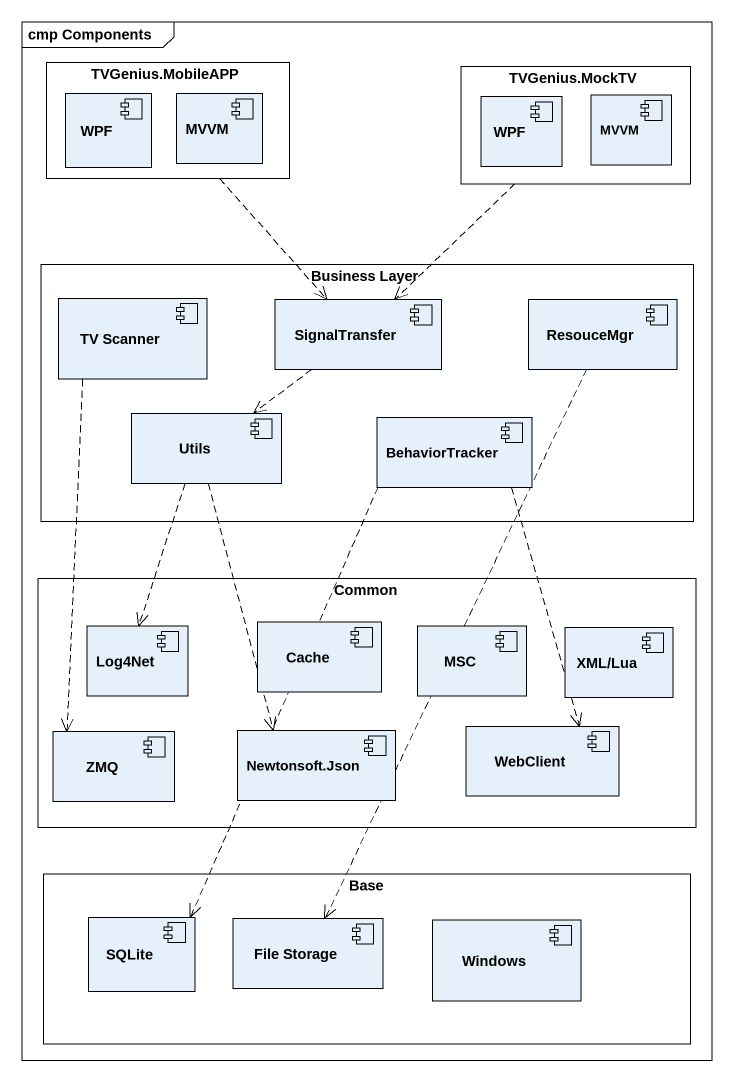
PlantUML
@startuml
mainframe cmp Components
rectangle "TVGenius.MobileAPP" as TVGenius_MobileAPP {
  component WPF
  component MVVM
}
rectangle "TVGenius.MockTV" as TVGenius_MockTV {
  component "WPF" as WPF_2
  component "MVVM" as MVVM_2
}
rectangle "Business Layer" as Business_Layer {
  component "TV Scanner" as TV_Scanner
  component SignalTransfer
  component ResouceMgr
  component Utils
  component BehaviorTracker
}
rectangle Common {
  component Log4Net
  component Cache
  component MSC
  component "XML/Lua" as XML_Lua
  component ZMQ
  component "Newtonsoft.Json" as Newtonsoft_Json
  component WebClient
}
rectangle Base {
  component SQLite
  component "File Storage" as File_Storage
  component Windows
}
TVGenius_MobileAPP ..> SignalTransfer
TVGenius_MockTV ..> SignalTransfer
TV_Scanner ..> ZMQ
SignalTransfer ..> Utils
ResouceMgr ..> File_Storage
Utils ..> Log4Net
Utils ..> Newtonsoft_Json
BehaviorTracker ..> WebClient
BehaviorTracker ..> SQLite
@enduml
